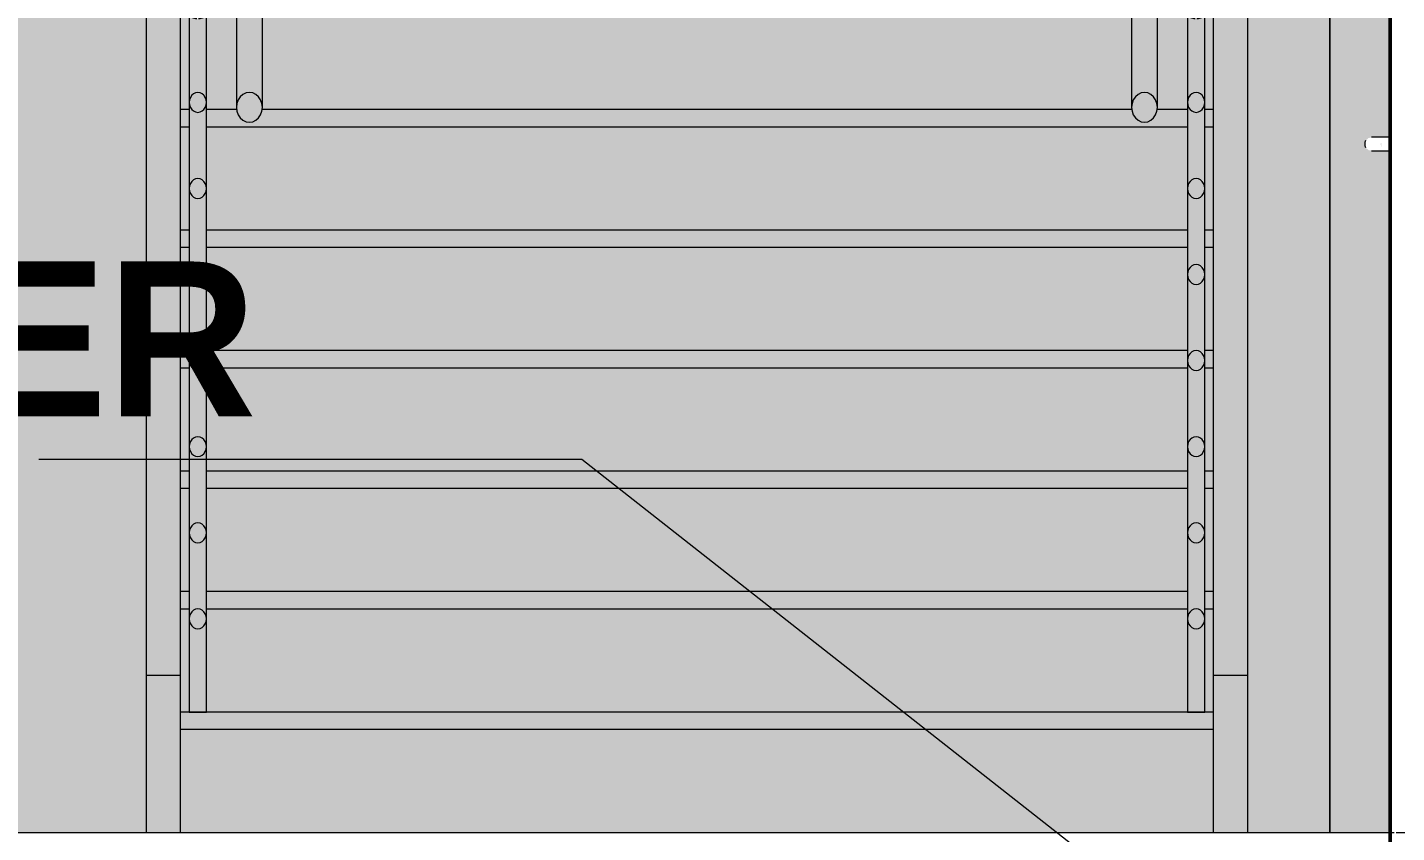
# Model space of a CAD drawing. Header units: inches. Extents: x -12048 to -7950, y -201 to 456.
# Drawn here: x -11849.8 to -11770.3, y 0 to 46.8 of the extents above; entities that cross this region are included whole.
import ezdxf

# ---------------------------------------------------------------- set-up
doc = ezdxf.new("R2010")
doc.units = ezdxf.units.IN
doc.header["$MEASUREMENT"] = 0
doc.linetypes.add('Grid Line 1_2_', pattern=[0.875, 0.5, -0.125, 0.125, -0.125])
for name, color, linetype, lineweight in [('A-DOOR', 31, 'Continuous', 13), ('A-FLOR-HRAL', 11, 'Continuous', 9), ('A-FLOR-LEVL', 51, 'Continuous', 9), ('A-ROOF', 132, 'Continuous', 13), ('A-WALL', 113, 'Continuous', 13), ('A-WALL-PATT', 111, 'Continuous', 13), ('C-BLDG-PADS', 91, 'Continuous', 13), ('G-ANNO-TEXT', 231, 'Continuous', 9), ('S-STRS', 31, 'Continuous', 9)]:
    doc.layers.add(name, color=color, linetype=linetype, lineweight=lineweight)
doc.styles.add('Century Gothic_B', font='GOTHICB.TTF', dxfattribs={"height": 9})

# ---------------------------------------------------------------- blocks, each defined once
blk = doc.blocks.new('Walls 1 - Walls 1-1277454-BUILDING SECTION - NORTH_SOUTH - LOOKING EAST')
at = {"layer": 'A-ROOF'}
h = blk.add_hatch(color=254, dxfattribs=at)
h.paths.add_polyline_path([(-11810.77, -27.071), (-11774.145, -25.562), (-11774.145, -6), (-11810.77, -6.006), (-11810.77, -11.522), (-11781.395, -11.522), (-11781.395, -12), (-11810.77, -12), (-11810.77, -25.193)], flags=0)
h.paths.add_polyline_path([(-11774.145, 0), (-11774.145, 90), (-11778.919, 90), (-11778.919, 0)], flags=0)
h.paths.add_polyline_path([(-11842.919, 0), (-11842.919, 102), (-11840.919, 102), (-11840.919, 98), (-11840.669, 98), (-11840.643, 139.444), (-11840.568, 139.625), (-11840.449, 139.78), (-11840.294, 139.9), (-11840.113, 139.974), (-11839.725, 140), (-11782.568, 140.003), (-11782.449, 140.077), (-11782.294, 140.102), (-11782.069, 140.059), (-11781.913, 140), (-11774.951, 139.974), (-11774.77, 139.9), (-11774.615, 139.78), (-11774.496, 139.625), (-11774.411, 139.37), (-11774.395, 139.25), (-11774.421, 139.056), (-11774.496, 138.875), (-11774.713, 138.645), (-11774.896, 138.549), (-11774.951, 138.526), (-11774.895, 138.5), (-11774.645, 138.5), (-11774.645, 102), (-11774.145, 102), (-11774.145, 168.337), (-11774.785, 168.337), (-11774.74, 168.287), (-11774.869, 168.171), (-11774.579, 167.849), (-11774.941, 167.524), (-11775.764, 168.438), (-11783.395, 168.438), (-11783.353, 176.847), (-11783.358, 176.872), (-11783.687, 177.238), (-11783.326, 177.563), (-11783.036, 177.242), (-11782.91, 177.36), (-11783.001, 177.462), (-11774.145, 177.462), (-11774.145, 264), (-11915.819, 264), (-11915.819, 0), (-11849.415, 0)], flags=0)
h.paths.add_polyline_path([(-11837.669, 98), (-11837.669, 103), (-11839.169, 103), (-11839.169, 98)], flags=0)
h.paths.add_polyline_path([(-11797.489, 98), (-11785.669, 98), (-11785.669, 103), (-11822.645, 103), (-11822.645, 98), (-11810.471, 98)], flags=0)
h.paths.add_polyline_path([(-11823.645, 98), (-11823.645, 103), (-11836.169, 103), (-11836.169, 98)], flags=0)
h.paths.add_polyline_path([(-11784.169, 98), (-11782.669, 98), (-11782.669, 103), (-11784.169, 103), (-11784.169, 98.842)], flags=0)
h.paths.add_polyline_path([(-11780.919, 98), (-11780.919, 102), (-11775.645, 102), (-11775.645, 103), (-11781.169, 103), (-11781.169, 98)], flags=0)
h.paths.add_polyline_path([(-11781.169, 104), (-11775.645, 104), (-11775.645, 108), (-11781.169, 108), (-11781.169, 104.128)], flags=0)
h.paths.add_polyline_path([(-11782.669, 104), (-11782.669, 108), (-11784.169, 108), (-11784.169, 104), (-11782.885, 104)], flags=0)
h.paths.add_polyline_path([(-11822.645, 104), (-11785.669, 104), (-11785.669, 108), (-11822.645, 108), (-11822.645, 107.653)], flags=0)
h.paths.add_polyline_path([(-11837.669, 104), (-11837.669, 108), (-11839.169, 108), (-11839.169, 104)], flags=0)
h.paths.add_polyline_path([(-11823.645, 104), (-11823.645, 108), (-11836.169, 108), (-11836.169, 104)], flags=0)
h.paths.add_polyline_path([(-11782.669, 109), (-11782.669, 113), (-11784.169, 113), (-11784.169, 109), (-11782.885, 109)], flags=0)
h.paths.add_polyline_path([(-11790.999, 109), (-11785.669, 109), (-11785.669, 113), (-11822.645, 113), (-11822.645, 109), (-11797.489, 109)], flags=0)
h.paths.add_polyline_path([(-11836.169, 109), (-11823.645, 109), (-11823.645, 113), (-11836.169, 113), (-11836.169, 111.177)], flags=0)
h.paths.add_polyline_path([(-11781.169, 109), (-11775.645, 109), (-11775.645, 113), (-11781.169, 113), (-11781.169, 111.177)], flags=0)
h.paths.add_polyline_path([(-11839.169, 109), (-11837.669, 109), (-11837.669, 113), (-11839.169, 113), (-11839.169, 111.177)], flags=0)
h.paths.add_polyline_path([(-11781.169, 114), (-11775.645, 114), (-11775.645, 118), (-11781.169, 118), (-11781.169, 114.701)], flags=0)
h.paths.add_polyline_path([(-11837.669, 114), (-11837.669, 118), (-11839.169, 118), (-11839.169, 114)], flags=0)
h.paths.add_polyline_path([(-11836.169, 114), (-11823.645, 114), (-11823.645, 118), (-11836.169, 118), (-11836.169, 114.701)], flags=0)
h.paths.add_polyline_path([(-11822.645, 114), (-11785.669, 114), (-11785.669, 118), (-11822.645, 118), (-11822.645, 114.701)], flags=0)
h.paths.add_polyline_path([(-11784.169, 114), (-11782.669, 114), (-11782.669, 118), (-11784.169, 118), (-11784.169, 114.701)], flags=0)
h.paths.add_polyline_path([(-11775.645, 119), (-11775.645, 123), (-11781.169, 123), (-11781.169, 119), (-11778.017, 119)], flags=0)
h.paths.add_polyline_path([(-11784.169, 119), (-11782.669, 119), (-11782.669, 123), (-11784.169, 123), (-11784.169, 121.749)], flags=0)
h.paths.add_polyline_path([(-11822.645, 119), (-11785.669, 119), (-11785.669, 123), (-11822.645, 123), (-11822.645, 121.749)], flags=0)
h.paths.add_polyline_path([(-11837.669, 119), (-11837.669, 123), (-11839.169, 123), (-11839.169, 119)], flags=0)
h.paths.add_polyline_path([(-11836.169, 119), (-11823.645, 119), (-11823.645, 123), (-11836.169, 123), (-11836.169, 121.749)], flags=0)
h.paths.add_polyline_path([(-11786.887, 124), (-11785.669, 124), (-11785.669, 128), (-11822.645, 128), (-11822.645, 124), (-11789.555, 124)], flags=0)
h.paths.add_polyline_path([(-11775.645, 124), (-11775.645, 128), (-11781.169, 128), (-11781.169, 124), (-11778.017, 124)], flags=0)
h.paths.add_polyline_path([(-11836.169, 124), (-11823.645, 124), (-11823.645, 128), (-11836.169, 128), (-11836.169, 125.273)], flags=0)
h.paths.add_polyline_path([(-11838.887, 124), (-11837.669, 124), (-11837.669, 128), (-11839.169, 128), (-11839.169, 124)], flags=0)
h.paths.add_polyline_path([(-11784.169, 124), (-11782.669, 124), (-11782.669, 128), (-11784.169, 128), (-11784.169, 125.273)], flags=0)
h.paths.add_polyline_path([(-11816.961, 129), (-11785.669, 129), (-11785.669, 132.5), (-11822.645, 132.5), (-11822.645, 129)], flags=0)
h.paths.add_polyline_path([(-11782.669, 129), (-11782.669, 132.5), (-11784.169, 132.5), (-11784.169, 129)], flags=0)
h.paths.add_polyline_path([(-11838.228, 129), (-11837.669, 129), (-11837.702, 133), (-11839.169, 133), (-11839.169, 129)], flags=0)
h.paths.add_polyline_path([(-11781.169, 129), (-11775.645, 129), (-11775.645, 133), (-11777.444, 133), (-11777.496, 132.875), (-11777.615, 132.72), (-11777.77, 132.6), (-11778.017, 132.517), (-11778.34, 132.5), (-11781.169, 132.5), (-11781.169, 132.321)], flags=0)
h.paths.add_polyline_path([(-11836.169, 129), (-11823.645, 129), (-11823.645, 132.5), (-11836.169, 132.5), (-11836.169, 132.321)], flags=0)
h.paths.add_polyline_path([(-11836.919, 134), (-11823.645, 134), (-11823.645, 138.5), (-11839.169, 138.5), (-11839.169, 134), (-11837.113, 134)], flags=0)
h.paths.add_polyline_path([(-11778.895, 134), (-11775.645, 134), (-11775.645, 138.5), (-11781.169, 138.463), (-11781.169, 134), (-11779.203, 134)], flags=0)
h.paths.add_polyline_path([(-11800.735, 134), (-11782.669, 134), (-11782.669, 138.5), (-11822.645, 138.5), (-11822.645, 134), (-11803.98, 134)], flags=0)
blk.add_line((-11774.145, 0), (-11774.145, 90), dxfattribs=at)
blk = doc.blocks.new('Door-Passage-Single-Flush - 36_ x 80_-1396074-BUILDING SECTION - NORTH_SOUTH - LOOKING EAST')
at = {"layer": 'A-DOOR', "lineweight": 9}
for p, q in [((-11770.645, 40.394), (-11771.141, 40.394)), ((-11771.141, 39.606), (-11770.645, 39.606))]:
    blk.add_line(p, q, dxfattribs=at)
at = {"layer": 'A-DOOR', "lineweight": 9, "flags": 128}
for points in [[(-11771.141, 40.394), (-11771.165, 40.394), (-11771.189, 40.394), (-11771.212, 40.394), (-11771.236, 40.394), (-11771.259, 40.394), (-11771.282, 40.394), (-11771.305, 40.394), (-11771.327, 40.394), (-11771.349, 40.394), (-11771.371, 40.394), (-11771.393, 40.394), (-11771.414, 40.394), (-11771.435, 40.394), (-11771.455, 40.394), (-11771.475, 40.394), (-11771.494, 40.394), (-11771.513, 40.394), (-11771.531, 40.394), (-11771.548, 40.394), (-11771.565, 40.394), (-11771.581, 40.394), (-11771.597, 40.394), (-11771.611, 40.394), (-11771.625, 40.394), (-11771.638, 40.394), (-11771.651, 40.394), (-11771.662, 40.394), (-11771.673, 40.394), (-11771.683, 40.394), (-11771.692, 40.394), (-11771.7, 40.394), (-11771.707, 40.394), (-11771.714, 40.394), (-11771.719, 40.394), (-11771.723, 40.394), (-11771.727, 40.394), (-11771.73, 40.394), (-11771.731, 40.394), (-11771.732, 40.394)], [(-11771.732, 39.606), (-11771.732, 39.606), (-11771.73, 39.606), (-11771.728, 39.606), (-11771.724, 39.606), (-11771.72, 39.606), (-11771.715, 39.606), (-11771.709, 39.606), (-11771.702, 39.606), (-11771.694, 39.606), (-11771.685, 39.606), (-11771.676, 39.606), (-11771.665, 39.606), (-11771.654, 39.606), (-11771.642, 39.606), (-11771.629, 39.606), (-11771.615, 39.606), (-11771.601, 39.606), (-11771.585, 39.606), (-11771.57, 39.606), (-11771.553, 39.606), (-11771.536, 39.606), (-11771.518, 39.606), (-11771.499, 39.606), (-11771.48, 39.606), (-11771.461, 39.606), (-11771.44, 39.606), (-11771.42, 39.606), (-11771.399, 39.606), (-11771.377, 39.606), (-11771.355, 39.606), (-11771.333, 39.606), (-11771.311, 39.606), (-11771.288, 39.606), (-11771.265, 39.606), (-11771.242, 39.606), (-11771.218, 39.606), (-11771.195, 39.606), (-11771.171, 39.606), (-11771.148, 39.606), (-11771.141, 39.606)]]:
    blk.add_lwpolyline(points, dxfattribs=at)
at = {"layer": 'A-DOOR', "lineweight": 9}
for start, end in [(150, 180), (180, 210), (82.77245, 90), (270, 277.22755)]:
    blk.add_arc((-11771.732, 40), 0.394, start, end, dxfattribs=at)
blk = doc.blocks.new('Railing - 1_-1447358-BUILDING SECTION - NORTH_SOUTH - LOOKING EAST')
at = {"layer": 'A-FLOR-HRAL'}
h = blk.add_hatch(color=7, dxfattribs=at)
h.paths.add_polyline_path([(-11839.669, 7), (-11839.419, 7), (-11839.436, 12.271), (-11839.565, 12.012), (-11839.789, 11.862), (-11839.905, 11.862), (-11839.902, 12.98), (-11839.646, 12.953), (-11839.503, 12.871), (-11839.426, 12.757), (-11839.419, 12.713), (-11839.436, 17.271), (-11839.566, 17.011), (-11839.791, 16.862), (-11840.135, 16.903), (-11840.272, 17.012), (-11840.402, 17.271), (-11840.419, 17.271), (-11840.402, 12.823), (-11840.048, 12.999), (-11839.935, 12.98), (-11839.932, 11.862), (-11840.048, 11.862), (-11840.272, 12.012), (-11840.402, 12.271), (-11840.419, 12.271), (-11840.419, 7), (-11839.919, 7)], flags=0)
h.paths.add_polyline_path([(-11839.419, 17.713), (-11839.437, 22.267), (-11839.565, 22.012), (-11839.789, 21.862), (-11840.117, 21.895), (-11840.272, 22.012), (-11840.402, 22.271), (-11840.419, 22.132), (-11840.402, 17.821), (-11840.048, 17.998), (-11839.652, 17.953), (-11839.486, 17.858), (-11839.432, 17.795)], flags=0)
h.paths.add_polyline_path([(-11839.419, 22.713), (-11839.444, 27.25), (-11839.565, 27.012), (-11839.789, 26.862), (-11840.1, 26.887), (-11840.272, 27.012), (-11840.402, 27.271), (-11840.419, 27.132), (-11840.399, 22.82), (-11840.048, 22.997), (-11839.669, 22.964), (-11839.436, 22.819)], flags=0)
h.paths.add_polyline_path([(-11839.419, 27.713), (-11839.45, 32.233), (-11839.566, 32.011), (-11839.789, 31.862), (-11840.083, 31.879), (-11840.277, 32.018), (-11840.402, 32.271), (-11840.419, 32.132), (-11840.393, 27.821), (-11840.048, 27.995), (-11839.669, 27.965), (-11839.436, 27.819)], flags=0)
h.paths.add_polyline_path([(-11839.419, 32.713), (-11839.456, 37.216), (-11839.576, 37.002), (-11839.789, 36.862), (-11840.066, 36.87), (-11840.272, 37.012), (-11840.402, 37.271), (-11840.419, 37.132), (-11840.387, 32.823), (-11840.048, 32.994), (-11839.669, 32.966), (-11839.436, 32.819)], flags=0)
h.paths.add_polyline_path([(-11839.419, 37.713), (-11839.462, 42.198), (-11839.566, 42.011), (-11839.791, 41.862), (-11840.049, 41.862), (-11840.272, 42.012), (-11840.402, 42.271), (-11840.419, 42.132), (-11840.381, 37.824), (-11840.048, 37.993), (-11839.669, 37.967), (-11839.436, 37.819)], flags=0)
h.paths.add_polyline_path([(-11839.419, 42.713), (-11839.457, 47.457), (-11839.468, 47.429), (-11839.725, 47.293), (-11840.03, 47.271), (-11840.303, 47.38), (-11840.419, 47.491), (-11840.375, 42.826), (-11840.045, 42.991), (-11839.669, 42.968), (-11839.436, 42.819)], flags=0)
blk.add_hatch(color=7, dxfattribs=at).paths.add_polyline_path([(-11839.72, 47.295), (-11839.518, 47.392), (-11839.679, 47.315)], flags=0)
for p, q in [((-11840.419, 47.555), (-11840.419, 7)), ((-11839.419, 7), (-11839.419, 47.555)), ((-11840.419, 7), (-11839.419, 7))]:
    blk.add_line(p, q, dxfattribs=at)
at = {"layer": 'A-FLOR-HRAL', "flags": 128}
for points in [[(-11839.967, 47.265), (-11840.03, 47.271), (-11840.23, 47.327), (-11840.369, 47.429)], [(-11839.468, 47.429), (-11839.607, 47.327), (-11839.807, 47.271), (-11839.87, 47.265)]]:
    blk.add_lwpolyline(points, dxfattribs=at)
blk = doc.blocks.new('Railing - 1_-1447356-BUILDING SECTION - NORTH_SOUTH - LOOKING EAST')
at = {"layer": 'A-FLOR-HRAL'}
h = blk.add_hatch(color=7, dxfattribs=at)
h.paths.add_polyline_path([(-11781.669, 7), (-11781.419, 7), (-11781.436, 12.271), (-11781.565, 12.012), (-11781.789, 11.862), (-11781.905, 11.862), (-11781.902, 12.98), (-11781.66, 12.957), (-11781.503, 12.871), (-11781.426, 12.757), (-11781.419, 12.713), (-11781.436, 17.271), (-11781.565, 17.012), (-11781.789, 16.862), (-11782.135, 16.903), (-11782.272, 17.012), (-11782.402, 17.271), (-11782.419, 17.271), (-11782.402, 12.823), (-11782.048, 12.999), (-11781.935, 12.98), (-11781.932, 11.862), (-11782.048, 11.862), (-11782.272, 12.012), (-11782.402, 12.271), (-11782.419, 12.271), (-11782.419, 7), (-11781.919, 7)], flags=0)
h.paths.add_polyline_path([(-11782.419, 17.713), (-11782.352, 17.858), (-11782.169, 17.963), (-11781.789, 17.998), (-11781.486, 17.858), (-11781.419, 17.815), (-11781.437, 22.267), (-11781.565, 22.012), (-11781.789, 21.862), (-11782.117, 21.895), (-11782.272, 22.012), (-11782.402, 22.271), (-11782.419, 22.132), (-11782.419, 17.815)], flags=0)
h.paths.add_polyline_path([(-11782.419, 22.713), (-11782.352, 22.859), (-11782.169, 22.964), (-11781.789, 22.997), (-11781.486, 22.859), (-11781.419, 22.815), (-11781.444, 27.25), (-11781.565, 27.012), (-11781.789, 26.862), (-11782.1, 26.887), (-11782.272, 27.012), (-11782.402, 27.271), (-11782.419, 27.132), (-11782.419, 22.815)], flags=0)
h.paths.add_polyline_path([(-11782.419, 27.713), (-11782.352, 27.86), (-11782.169, 27.965), (-11781.82, 27.995), (-11781.669, 27.965), (-11781.436, 27.819), (-11781.419, 27.815), (-11781.45, 32.233), (-11781.565, 32.012), (-11781.789, 31.862), (-11782.083, 31.879), (-11782.277, 32.018), (-11782.402, 32.271), (-11782.419, 32.132), (-11782.419, 27.815)], flags=0)
h.paths.add_polyline_path([(-11782.419, 32.713), (-11782.352, 32.861), (-11782.169, 32.966), (-11781.818, 32.994), (-11781.669, 32.966), (-11781.436, 32.819), (-11781.419, 32.815), (-11781.456, 37.216), (-11781.576, 37.002), (-11781.789, 36.862), (-11782.066, 36.87), (-11782.272, 37.012), (-11782.402, 37.271), (-11782.419, 37.132), (-11782.419, 32.815)], flags=0)
h.paths.add_polyline_path([(-11781.419, 37.713), (-11781.462, 42.198), (-11781.565, 42.012), (-11781.789, 41.862), (-11782.049, 41.862), (-11782.272, 42.012), (-11782.402, 42.271), (-11782.419, 42.132), (-11782.381, 37.824), (-11782.048, 37.993), (-11781.669, 37.967), (-11781.436, 37.819)], flags=0)
h.paths.add_polyline_path([(-11781.419, 42.713), (-11781.457, 47.457), (-11781.468, 47.429), (-11781.725, 47.293), (-11782.03, 47.271), (-11782.303, 47.38), (-11782.419, 47.491), (-11782.375, 42.826), (-11782.045, 42.991), (-11781.669, 42.968), (-11781.436, 42.819)], flags=0)
blk.add_hatch(color=7, dxfattribs=at).paths.add_polyline_path([(-11781.72, 47.295), (-11781.518, 47.392), (-11781.654, 47.327)], flags=0)
for p, q in [((-11782.419, 47.555), (-11782.419, 7)), ((-11781.419, 7), (-11781.419, 47.555)), ((-11782.419, 7), (-11781.419, 7))]:
    blk.add_line(p, q, dxfattribs=at)
at = {"layer": 'A-FLOR-HRAL', "flags": 128}
for points in [[(-11781.967, 47.265), (-11782.03, 47.271), (-11782.23, 47.327), (-11782.369, 47.429)], [(-11781.468, 47.429), (-11781.607, 47.327), (-11781.807, 47.271), (-11781.87, 47.265)]]:
    blk.add_lwpolyline(points, dxfattribs=at)
blk = doc.blocks.new('Railing - Railing-1447301-BUILDING SECTION - NORTH_SOUTH - LOOKING EAST')
at = {"layer": 'A-FLOR-HRAL'}
for points in [[(-11840.048, 41.862), (-11839.789, 41.862), (-11839.565, 42.012), (-11839.436, 42.271), (-11839.436, 42.571), (-11839.565, 42.83), (-11839.789, 42.98), (-11840.048, 42.98), (-11840.272, 42.83), (-11840.402, 42.571), (-11840.402, 42.271), (-11840.272, 42.012), (-11840.169, 41.92)], [(-11781.419, 42.421), (-11781.463, 42.826), (-11781.807, 42.991), (-11782.169, 42.968), (-11782.402, 42.819), (-11782.419, 42.456), (-11782.402, 42.571), (-11782.272, 42.83), (-11782.048, 42.98), (-11781.789, 42.98), (-11781.565, 42.83), (-11781.436, 42.571), (-11781.423, 42.456)], [(-11781.789, 41.862), (-11781.565, 42.012), (-11781.436, 42.271), (-11781.436, 42.571), (-11781.565, 42.83), (-11781.789, 42.98), (-11782.048, 42.98), (-11782.272, 42.83), (-11782.402, 42.571), (-11782.402, 42.271), (-11782.272, 42.012), (-11782.048, 41.862)], [(-11840.419, 37.421), (-11840.352, 37.711), (-11840.169, 37.922), (-11839.919, 38), (-11839.669, 37.922), (-11839.486, 37.711), (-11839.419, 37.421), (-11839.456, 37.824), (-11839.807, 37.993), (-11840.169, 37.967), (-11840.402, 37.819), (-11840.419, 37.699)], [(-11839.789, 36.862), (-11839.565, 37.012), (-11839.436, 37.271), (-11839.436, 37.571), (-11839.565, 37.83), (-11839.789, 37.98), (-11840.048, 37.98), (-11840.272, 37.83), (-11840.402, 37.571), (-11840.402, 37.271), (-11840.272, 37.012), (-11840.048, 36.862)], [(-11781.419, 37.421), (-11781.456, 37.824), (-11781.807, 37.993), (-11782.169, 37.967), (-11782.402, 37.819), (-11782.419, 37.699), (-11782.402, 37.571), (-11782.272, 37.83), (-11782.048, 37.98), (-11781.789, 37.98), (-11781.565, 37.83), (-11781.436, 37.571)], [(-11781.789, 36.862), (-11781.565, 37.012), (-11781.436, 37.271), (-11781.436, 37.571), (-11781.565, 37.83), (-11781.789, 37.98), (-11782.048, 37.98), (-11782.272, 37.83), (-11782.402, 37.571), (-11782.402, 37.271), (-11782.272, 37.012), (-11782.048, 36.862)], [(-11839.419, 32.421), (-11839.45, 32.823), (-11839.807, 32.994), (-11840.169, 32.966), (-11840.402, 32.819), (-11840.419, 32.701), (-11840.402, 32.571), (-11840.272, 32.83), (-11840.048, 32.98), (-11839.789, 32.98), (-11839.565, 32.83), (-11839.436, 32.571)], [(-11840.048, 31.862), (-11839.789, 31.862), (-11839.565, 32.012), (-11839.436, 32.271), (-11839.436, 32.571), (-11839.565, 32.83), (-11839.789, 32.98), (-11840.048, 32.98), (-11840.272, 32.83), (-11840.402, 32.571), (-11840.402, 32.271), (-11840.272, 32.012), (-11840.169, 31.92)], [(-11781.419, 32.421), (-11781.45, 32.823), (-11781.807, 32.994), (-11782.169, 32.966), (-11782.402, 32.819), (-11782.419, 32.701), (-11782.402, 32.571), (-11782.272, 32.83), (-11782.048, 32.98), (-11781.789, 32.98), (-11781.565, 32.83), (-11781.436, 32.571)], [(-11781.789, 31.862), (-11781.565, 32.012), (-11781.436, 32.271), (-11781.436, 32.571), (-11781.565, 32.83), (-11781.789, 32.98), (-11782.048, 32.98), (-11782.272, 32.83), (-11782.402, 32.571), (-11782.402, 32.271), (-11782.272, 32.012), (-11782.048, 31.862)], [(-11839.419, 27.421), (-11839.444, 27.821), (-11839.807, 27.995), (-11840.169, 27.965), (-11840.402, 27.819), (-11840.419, 27.703), (-11840.402, 27.571), (-11840.272, 27.83), (-11840.048, 27.98), (-11839.789, 27.98), (-11839.565, 27.83), (-11839.436, 27.571)], [(-11839.789, 26.862), (-11839.565, 27.012), (-11839.436, 27.271), (-11839.436, 27.571), (-11839.565, 27.83), (-11839.789, 27.98), (-11840.048, 27.98), (-11840.272, 27.83), (-11840.402, 27.571), (-11840.402, 27.271), (-11840.272, 27.012), (-11840.048, 26.862)], [(-11781.419, 27.421), (-11781.444, 27.821), (-11781.807, 27.995), (-11782.169, 27.965), (-11782.402, 27.819), (-11782.419, 27.703), (-11782.402, 27.571), (-11782.272, 27.83), (-11782.048, 27.98), (-11781.789, 27.98), (-11781.565, 27.83), (-11781.436, 27.571)], [(-11781.789, 26.862), (-11781.565, 27.012), (-11781.436, 27.271), (-11781.436, 27.571), (-11781.565, 27.83), (-11781.789, 27.98), (-11782.048, 27.98), (-11782.272, 27.83), (-11782.402, 27.571), (-11782.402, 27.271), (-11782.272, 27.012), (-11782.048, 26.862)], [(-11840.419, 22.421), (-11840.352, 22.711), (-11840.169, 22.922), (-11839.919, 23), (-11839.669, 22.922), (-11839.486, 22.711), (-11839.419, 22.421), (-11839.438, 22.82), (-11839.807, 22.996), (-11840.169, 22.964), (-11840.402, 22.819), (-11840.419, 22.706)], [(-11839.789, 21.862), (-11839.565, 22.012), (-11839.436, 22.271), (-11839.436, 22.571), (-11839.565, 22.83), (-11839.789, 22.98), (-11840.048, 22.98), (-11840.272, 22.83), (-11840.402, 22.571), (-11840.402, 22.271), (-11840.272, 22.012), (-11840.048, 21.862)], [(-11782.419, 22.421), (-11782.352, 22.711), (-11782.169, 22.922), (-11781.919, 23), (-11781.669, 22.922), (-11781.486, 22.711), (-11781.419, 22.421), (-11781.438, 22.82), (-11781.807, 22.996), (-11782.169, 22.964), (-11782.402, 22.819), (-11782.419, 22.706)], [(-11781.789, 21.862), (-11781.565, 22.012), (-11781.436, 22.271), (-11781.436, 22.571), (-11781.565, 22.83), (-11781.789, 22.98), (-11782.048, 22.98), (-11782.272, 22.83), (-11782.402, 22.571), (-11782.402, 22.271), (-11782.272, 22.012), (-11782.048, 21.862)], [(-11839.419, 17.421), (-11839.436, 17.821), (-11839.789, 17.998), (-11840.186, 17.953), (-11840.352, 17.858), (-11840.419, 17.708), (-11840.402, 17.571), (-11840.272, 17.83), (-11840.048, 17.98), (-11839.789, 17.98), (-11839.565, 17.83), (-11839.436, 17.571)], [(-11840.048, 16.862), (-11839.789, 16.862), (-11839.565, 17.012), (-11839.436, 17.271), (-11839.436, 17.571), (-11839.565, 17.83), (-11839.789, 17.98), (-11840.048, 17.98), (-11840.272, 17.83), (-11840.402, 17.571), (-11840.402, 17.271), (-11840.272, 17.012), (-11840.169, 16.92)], [(-11782.419, 17.421), (-11782.352, 17.711), (-11782.169, 17.922), (-11781.919, 18), (-11781.669, 17.922), (-11781.486, 17.711), (-11781.419, 17.421), (-11781.436, 17.821), (-11781.789, 17.998), (-11782.186, 17.953), (-11782.352, 17.858), (-11782.419, 17.708)], [(-11782.048, 16.862), (-11781.789, 16.862), (-11781.565, 17.012), (-11781.436, 17.271), (-11781.436, 17.571), (-11781.565, 17.83), (-11781.789, 17.98), (-11782.048, 17.98), (-11782.272, 17.83), (-11782.402, 17.571), (-11782.402, 17.271), (-11782.272, 17.012), (-11782.169, 16.92)], [(-11840.048, 11.862), (-11839.789, 11.862), (-11839.565, 12.012), (-11839.436, 12.271), (-11839.436, 12.571), (-11839.565, 12.83), (-11839.789, 12.98), (-11840.048, 12.98), (-11840.272, 12.83), (-11840.402, 12.571), (-11840.402, 12.271), (-11840.272, 12.012), (-11840.169, 11.92)], [(-11781.789, 11.862), (-11781.565, 12.012), (-11781.436, 12.271), (-11781.436, 12.571), (-11781.565, 12.83), (-11781.789, 12.98), (-11782.048, 12.98), (-11782.272, 12.83), (-11782.402, 12.571), (-11782.402, 12.271), (-11782.272, 12.012), (-11782.048, 11.862)]]:
    blk.add_hatch(color=7, dxfattribs=at).paths.add_polyline_path(points, flags=0)
h = blk.add_hatch(color=7, dxfattribs=at)
h.paths.add_polyline_path([(-11840.419, 42.421), (-11840.352, 42.711), (-11840.169, 42.922), (-11840.244, 42.928), (-11840.274, 42.922), (-11840.402, 42.819), (-11840.419, 42.696)], flags=0)
h.paths.add_polyline_path([(-11839.419, 42.421), (-11839.463, 42.826), (-11839.669, 42.922), (-11839.486, 42.711), (-11839.436, 42.571)], flags=0)
h = blk.add_hatch(color=7, dxfattribs=at)
h.paths.add_polyline_path([(-11839.419, 12.421), (-11839.436, 12.823), (-11839.789, 12.999), (-11839.789, 12.98), (-11839.565, 12.83), (-11839.436, 12.571), (-11839.428, 12.501)], flags=0)
h.paths.add_polyline_path([(-11840.419, 12.421), (-11840.352, 12.711), (-11840.169, 12.922), (-11840.23, 12.941), (-11840.334, 12.871), (-11840.412, 12.757), (-11840.419, 12.501)], flags=0)
h = blk.add_hatch(color=7, dxfattribs=at)
h.paths.add_polyline_path([(-11781.419, 12.421), (-11781.436, 12.823), (-11781.789, 12.999), (-11781.789, 12.98), (-11781.565, 12.83), (-11781.436, 12.571), (-11781.428, 12.501)], flags=0)
h.paths.add_polyline_path([(-11782.419, 12.421), (-11782.352, 12.711), (-11782.169, 12.922), (-11782.23, 12.941), (-11782.334, 12.871), (-11782.412, 12.757), (-11782.419, 12.501)], flags=0)
for p, q in [((-11840.419, 43.514), (-11840.419, 42.421)), ((-11839.419, 42.421), (-11839.419, 43.514)), ((-11782.419, 43.514), (-11782.419, 42.421)), ((-11781.419, 42.421), (-11781.419, 43.514)), ((-11840.419, 38.517), (-11840.419, 37.421)), ((-11839.419, 37.421), (-11839.419, 38.517)), ((-11782.419, 38.517), (-11782.419, 37.421)), ((-11781.419, 37.421), (-11781.419, 38.517)), ((-11840.419, 33.519), (-11840.419, 32.421)), ((-11839.419, 32.421), (-11839.419, 33.519)), ((-11782.419, 33.519), (-11782.419, 32.421)), ((-11781.419, 32.421), (-11781.419, 33.519)), ((-11840.419, 28.521), (-11840.419, 27.421)), ((-11839.419, 27.421), (-11839.419, 28.521)), ((-11782.419, 28.521), (-11782.419, 27.421)), ((-11781.419, 27.421), (-11781.419, 28.521)), ((-11840.419, 23.524), (-11840.419, 22.421)), ((-11839.419, 22.421), (-11839.419, 23.524)), ((-11782.419, 23.524), (-11782.419, 22.421)), ((-11781.419, 22.421), (-11781.419, 23.524)), ((-11840.419, 18.526), (-11840.419, 17.421)), ((-11839.419, 17.421), (-11839.419, 18.526)), ((-11782.419, 18.526), (-11782.419, 17.421)), ((-11781.419, 17.421), (-11781.419, 18.526)), ((-11840.419, 13.528), (-11840.419, 12.421)), ((-11839.419, 12.421), (-11839.419, 13.528)), ((-11782.419, 13.528), (-11782.419, 12.421)), ((-11781.419, 12.421), (-11781.419, 13.528))]:
    blk.add_line(p, q, dxfattribs=at)
at = {"layer": 'A-FLOR-HRAL', "flags": 128}
for points in [[(-11839.419, 42.421), (-11839.436, 42.571), (-11839.486, 42.711), (-11839.565, 42.83), (-11839.669, 42.922), (-11839.789, 42.98), (-11839.919, 43), (-11840.048, 42.98), (-11840.169, 42.922), (-11840.272, 42.83), (-11840.352, 42.711), (-11840.402, 42.571), (-11840.419, 42.421)], [(-11781.419, 42.421), (-11781.436, 42.571), (-11781.486, 42.711), (-11781.565, 42.83), (-11781.669, 42.922), (-11781.789, 42.98), (-11781.919, 43), (-11782.048, 42.98), (-11782.169, 42.922), (-11782.272, 42.83), (-11782.352, 42.711), (-11782.402, 42.571), (-11782.419, 42.421)], [(-11840.419, 42.421), (-11840.402, 42.271), (-11840.352, 42.132), (-11840.272, 42.012), (-11840.169, 41.92), (-11840.048, 41.862), (-11839.919, 41.842), (-11839.789, 41.862), (-11839.669, 41.92), (-11839.565, 42.012), (-11839.486, 42.132), (-11839.436, 42.271), (-11839.419, 42.421)], [(-11782.419, 42.421), (-11782.402, 42.271), (-11782.352, 42.132), (-11782.272, 42.012), (-11782.169, 41.92), (-11782.048, 41.862), (-11781.919, 41.842), (-11781.789, 41.862), (-11781.669, 41.92), (-11781.565, 42.012), (-11781.486, 42.132), (-11781.436, 42.271), (-11781.419, 42.421)], [(-11839.419, 37.421), (-11839.436, 37.571), (-11839.486, 37.711), (-11839.565, 37.83), (-11839.669, 37.922), (-11839.789, 37.98), (-11839.919, 38), (-11840.048, 37.98), (-11840.169, 37.922), (-11840.272, 37.83), (-11840.352, 37.711), (-11840.402, 37.571), (-11840.419, 37.421)], [(-11840.419, 37.421), (-11840.402, 37.271), (-11840.352, 37.132), (-11840.272, 37.012), (-11840.169, 36.92), (-11840.048, 36.862), (-11839.919, 36.842), (-11839.789, 36.862), (-11839.669, 36.92), (-11839.565, 37.012), (-11839.486, 37.132), (-11839.436, 37.271), (-11839.419, 37.421)], [(-11781.419, 37.421), (-11781.436, 37.571), (-11781.486, 37.711), (-11781.565, 37.83), (-11781.669, 37.922), (-11781.789, 37.98), (-11781.919, 38), (-11782.048, 37.98), (-11782.169, 37.922), (-11782.272, 37.83), (-11782.352, 37.711), (-11782.402, 37.571), (-11782.419, 37.421)], [(-11782.419, 37.421), (-11782.402, 37.271), (-11782.352, 37.132), (-11782.272, 37.012), (-11782.169, 36.92), (-11782.048, 36.862), (-11781.919, 36.842), (-11781.789, 36.862), (-11781.669, 36.92), (-11781.565, 37.012), (-11781.486, 37.132), (-11781.436, 37.271), (-11781.419, 37.421)], [(-11839.419, 32.421), (-11839.436, 32.571), (-11839.486, 32.711), (-11839.565, 32.83), (-11839.669, 32.922), (-11839.789, 32.98), (-11839.919, 33), (-11840.048, 32.98), (-11840.169, 32.922), (-11840.272, 32.83), (-11840.352, 32.711), (-11840.402, 32.571), (-11840.419, 32.421)], [(-11781.419, 32.421), (-11781.436, 32.571), (-11781.486, 32.711), (-11781.565, 32.83), (-11781.669, 32.922), (-11781.789, 32.98), (-11781.919, 33), (-11782.048, 32.98), (-11782.169, 32.922), (-11782.272, 32.83), (-11782.352, 32.711), (-11782.402, 32.571), (-11782.419, 32.421)], [(-11840.419, 32.421), (-11840.402, 32.271), (-11840.352, 32.132), (-11840.272, 32.012), (-11840.169, 31.92), (-11840.048, 31.862), (-11839.919, 31.842), (-11839.789, 31.862), (-11839.669, 31.92), (-11839.565, 32.012), (-11839.486, 32.132), (-11839.436, 32.271), (-11839.419, 32.421)], [(-11782.419, 32.421), (-11782.402, 32.271), (-11782.352, 32.132), (-11782.272, 32.012), (-11782.169, 31.92), (-11782.048, 31.862), (-11781.919, 31.842), (-11781.789, 31.862), (-11781.669, 31.92), (-11781.565, 32.012), (-11781.486, 32.132), (-11781.436, 32.271), (-11781.419, 32.421)], [(-11839.419, 27.421), (-11839.436, 27.571), (-11839.486, 27.711), (-11839.565, 27.83), (-11839.669, 27.922), (-11839.789, 27.98), (-11839.919, 28), (-11840.048, 27.98), (-11840.169, 27.922), (-11840.272, 27.83), (-11840.352, 27.711), (-11840.402, 27.571), (-11840.419, 27.421)], [(-11781.419, 27.421), (-11781.436, 27.571), (-11781.486, 27.711), (-11781.565, 27.83), (-11781.669, 27.922), (-11781.789, 27.98), (-11781.919, 28), (-11782.048, 27.98), (-11782.169, 27.922), (-11782.272, 27.83), (-11782.352, 27.711), (-11782.402, 27.571), (-11782.419, 27.421)], [(-11840.419, 27.421), (-11840.402, 27.271), (-11840.352, 27.132), (-11840.272, 27.012), (-11840.169, 26.92), (-11840.048, 26.862), (-11839.919, 26.842), (-11839.789, 26.862), (-11839.669, 26.92), (-11839.565, 27.012), (-11839.486, 27.132), (-11839.436, 27.271), (-11839.419, 27.421)], [(-11782.419, 27.421), (-11782.402, 27.271), (-11782.352, 27.132), (-11782.272, 27.012), (-11782.169, 26.92), (-11782.048, 26.862), (-11781.919, 26.842), (-11781.789, 26.862), (-11781.669, 26.92), (-11781.565, 27.012), (-11781.486, 27.132), (-11781.436, 27.271), (-11781.419, 27.421)], [(-11839.419, 22.421), (-11839.436, 22.571), (-11839.486, 22.711), (-11839.565, 22.83), (-11839.669, 22.922), (-11839.789, 22.98), (-11839.919, 23), (-11840.048, 22.98), (-11840.169, 22.922), (-11840.272, 22.83), (-11840.352, 22.711), (-11840.402, 22.571), (-11840.419, 22.421)], [(-11840.419, 22.421), (-11840.402, 22.271), (-11840.352, 22.132), (-11840.272, 22.012), (-11840.169, 21.92), (-11840.048, 21.862), (-11839.919, 21.842), (-11839.789, 21.862), (-11839.669, 21.92), (-11839.565, 22.012), (-11839.486, 22.132), (-11839.436, 22.271), (-11839.419, 22.421)], [(-11781.419, 22.421), (-11781.436, 22.571), (-11781.486, 22.711), (-11781.565, 22.83), (-11781.669, 22.922), (-11781.789, 22.98), (-11781.919, 23), (-11782.048, 22.98), (-11782.169, 22.922), (-11782.272, 22.83), (-11782.352, 22.711), (-11782.402, 22.571), (-11782.419, 22.421)], [(-11782.419, 22.421), (-11782.402, 22.271), (-11782.352, 22.132), (-11782.272, 22.012), (-11782.169, 21.92), (-11782.048, 21.862), (-11781.919, 21.842), (-11781.789, 21.862), (-11781.669, 21.92), (-11781.565, 22.012), (-11781.486, 22.132), (-11781.436, 22.271), (-11781.419, 22.421)], [(-11839.419, 17.421), (-11839.436, 17.571), (-11839.486, 17.711), (-11839.565, 17.83), (-11839.669, 17.922), (-11839.789, 17.98), (-11839.919, 18), (-11840.048, 17.98), (-11840.169, 17.922), (-11840.272, 17.83), (-11840.352, 17.711), (-11840.402, 17.571), (-11840.419, 17.421)], [(-11781.419, 17.421), (-11781.436, 17.571), (-11781.486, 17.711), (-11781.565, 17.83), (-11781.669, 17.922), (-11781.789, 17.98), (-11781.919, 18), (-11782.048, 17.98), (-11782.169, 17.922), (-11782.272, 17.83), (-11782.352, 17.711), (-11782.402, 17.571), (-11782.419, 17.421)], [(-11840.419, 17.421), (-11840.402, 17.271), (-11840.352, 17.132), (-11840.272, 17.012), (-11840.169, 16.92), (-11840.048, 16.862), (-11839.919, 16.842), (-11839.789, 16.862), (-11839.669, 16.92), (-11839.565, 17.012), (-11839.486, 17.132), (-11839.436, 17.271), (-11839.419, 17.421)], [(-11782.419, 17.421), (-11782.402, 17.271), (-11782.352, 17.132), (-11782.272, 17.012), (-11782.169, 16.92), (-11782.048, 16.862), (-11781.919, 16.842), (-11781.789, 16.862), (-11781.669, 16.92), (-11781.565, 17.012), (-11781.486, 17.132), (-11781.436, 17.271), (-11781.419, 17.421)], [(-11839.419, 12.421), (-11839.436, 12.571), (-11839.486, 12.711), (-11839.565, 12.83), (-11839.669, 12.922), (-11839.789, 12.98), (-11839.919, 13), (-11840.048, 12.98), (-11840.169, 12.922), (-11840.272, 12.83), (-11840.352, 12.711), (-11840.402, 12.571), (-11840.419, 12.421)], [(-11781.419, 12.421), (-11781.436, 12.571), (-11781.486, 12.711), (-11781.565, 12.83), (-11781.669, 12.922), (-11781.789, 12.98), (-11781.919, 13), (-11782.048, 12.98), (-11782.169, 12.922), (-11782.272, 12.83), (-11782.352, 12.711), (-11782.402, 12.571), (-11782.419, 12.421)], [(-11840.419, 12.421), (-11840.402, 12.271), (-11840.352, 12.132), (-11840.272, 12.012), (-11840.169, 11.92), (-11840.048, 11.862), (-11839.919, 11.842), (-11839.789, 11.862), (-11839.669, 11.92), (-11839.565, 12.012), (-11839.486, 12.132), (-11839.436, 12.271), (-11839.419, 12.421)], [(-11782.419, 12.421), (-11782.402, 12.271), (-11782.352, 12.132), (-11782.272, 12.012), (-11782.169, 11.92), (-11782.048, 11.862), (-11781.919, 11.842), (-11781.789, 11.862), (-11781.669, 11.92), (-11781.565, 12.012), (-11781.486, 12.132), (-11781.436, 12.271), (-11781.419, 12.421)]]:
    blk.add_lwpolyline(points, dxfattribs=at)
for name in ['Railing - 1_-1447358-BUILDING SECTION - NORTH_SOUTH - LOOKING EAST', 'Railing - 1_-1447356-BUILDING SECTION - NORTH_SOUTH - LOOKING EAST']:
    blk.add_blockref(name, (0, 0))
blk = doc.blocks.new('Handrail Type - Handrail_Internal_-1447339-BUILDING SECTION - NORTH_SOUTH - LOOKING EAST')
at = {"layer": 'A-FLOR-HRAL'}
for points in [[(-11836.169, 42.132), (-11836.194, 133.444), (-11836.269, 133.625), (-11836.433, 133.815), (-11836.544, 133.9), (-11836.725, 133.974), (-11836.919, 134), (-11837.113, 133.974), (-11837.294, 133.9), (-11837.449, 133.78), (-11837.568, 133.625), (-11837.643, 133.444), (-11837.669, 133.25), (-11837.643, 42.356), (-11837.568, 42.566), (-11837.449, 42.746), (-11837.294, 42.884), (-11837.113, 42.97), (-11836.919, 43), (-11836.725, 42.97), (-11836.433, 42.786), (-11836.388, 42.746), (-11836.269, 42.566), (-11836.194, 42.356)], [(-11785.669, 42.132), (-11785.643, 42.356), (-11785.568, 42.566), (-11785.449, 42.746), (-11785.294, 42.884), (-11785.113, 42.97), (-11784.919, 43), (-11784.725, 42.97), (-11784.508, 42.852), (-11784.388, 42.746), (-11784.23, 42.456), (-11784.194, 42.356), (-11784.169, 42.456), (-11784.194, 133.444), (-11784.269, 133.625), (-11784.508, 133.872), (-11784.544, 133.9), (-11784.725, 133.974), (-11784.919, 134), (-11785.113, 133.974), (-11785.294, 133.9), (-11785.449, 133.78), (-11785.568, 133.625), (-11785.643, 133.444), (-11785.669, 133.25), (-11785.669, 44.218)], [(-11836.919, 41.263), (-11836.725, 41.293), (-11836.433, 41.478), (-11836.388, 41.518), (-11836.269, 41.698), (-11836.194, 41.907), (-11836.169, 42.132), (-11836.194, 42.356), (-11836.269, 42.566), (-11836.433, 42.786), (-11836.544, 42.884), (-11836.725, 42.97), (-11836.919, 43), (-11837.113, 42.97), (-11837.294, 42.884), (-11837.449, 42.746), (-11837.568, 42.566), (-11837.643, 42.356), (-11837.669, 42.132), (-11837.643, 41.907), (-11837.568, 41.698), (-11837.449, 41.518), (-11837.294, 41.38), (-11837.113, 41.293)], [(-11784.919, 41.263), (-11784.725, 41.293), (-11784.508, 41.412), (-11784.388, 41.518), (-11784.269, 41.698), (-11784.194, 41.907), (-11784.169, 42.132), (-11784.23, 42.456), (-11784.269, 42.566), (-11784.508, 42.852), (-11784.544, 42.884), (-11784.725, 42.97), (-11784.919, 43), (-11785.113, 42.97), (-11785.294, 42.884), (-11785.449, 42.746), (-11785.568, 42.566), (-11785.643, 42.356), (-11785.669, 42.132), (-11785.643, 41.907), (-11785.568, 41.698), (-11785.449, 41.518), (-11785.294, 41.38), (-11785.113, 41.293)]]:
    blk.add_hatch(color=7, dxfattribs=at).paths.add_polyline_path(points, flags=0)
for p, q in [((-11837.669, 133.25), (-11837.669, 42.132)), ((-11836.169, 42.132), (-11836.169, 133.25)), ((-11785.669, 133.25), (-11785.669, 42.132)), ((-11784.169, 42.132), (-11784.169, 133.25))]:
    blk.add_line(p, q, dxfattribs=at)
at = {"layer": 'A-FLOR-HRAL', "flags": 128}
for points in [[(-11836.169, 42.132), (-11836.194, 42.356), (-11836.269, 42.566), (-11836.388, 42.746), (-11836.544, 42.884), (-11836.725, 42.97), (-11836.919, 43), (-11837.113, 42.97), (-11837.294, 42.884), (-11837.449, 42.746), (-11837.568, 42.566), (-11837.643, 42.356), (-11837.669, 42.132)], [(-11784.169, 42.132), (-11784.194, 42.356), (-11784.269, 42.566), (-11784.388, 42.746), (-11784.544, 42.884), (-11784.725, 42.97), (-11784.919, 43), (-11785.113, 42.97), (-11785.294, 42.884), (-11785.449, 42.746), (-11785.568, 42.566), (-11785.643, 42.356), (-11785.669, 42.132)], [(-11837.669, 42.132), (-11837.643, 41.907), (-11837.568, 41.698), (-11837.449, 41.518), (-11837.294, 41.38), (-11837.113, 41.293), (-11836.919, 41.263), (-11836.725, 41.293), (-11836.544, 41.38), (-11836.388, 41.518), (-11836.269, 41.698), (-11836.194, 41.907), (-11836.169, 42.132)], [(-11785.669, 42.132), (-11785.643, 41.907), (-11785.568, 41.698), (-11785.449, 41.518), (-11785.294, 41.38), (-11785.113, 41.293), (-11784.919, 41.263), (-11784.725, 41.293), (-11784.544, 41.38), (-11784.388, 41.518), (-11784.269, 41.698), (-11784.194, 41.907), (-11784.169, 42.132)]]:
    blk.add_lwpolyline(points, dxfattribs=at)

msp = doc.modelspace()

# ---------------------------------------------------------------- hatches: boundary and pattern name
at = {"layer": 'A-WALL-PATT', "lineweight": 9}
h = msp.add_hatch(dxfattribs=at)
h.set_pattern_fill('FP_9', style=0, pattern_type=2)
h.set_pattern_definition([(0, (-11774.145, 0), (0, 8), []), (90, (-11774.145, 0), (-8, 8), [8, -8])])
h.paths.add_polyline_path([(-11774.145, -25.562), (-11770.645, -25.389), (-11770.645, -6), (-11774.145, -6), (-11774.145, -25.389)], flags=0)
h.paths.add_polyline_path([(-11750.973, 189.228), (-11759.491, 188.819), (-11750.974, 188.819)], flags=0)
h.paths.add_polyline_path([(-11751.44, 0), (-11420.895, 0), (-11420.895, 111), (-11376.701, 111), (-11376.701, 150.875), (-11375.888, 150.875), (-11375.888, 151.875), (-11353.013, 151.875), (-11353.013, 150.875), (-11352.201, 150.875), (-11352.201, 145.25), (-11351.201, 145.216), (-11351.201, 143.25), (-11352.201, 143.25), (-11352.201, 141.75), (-11351.201, 141.717), (-11351.201, 141.25), (-11352.201, 141.25), (-11352.201, 130.25), (-11351.201, 130.216), (-11351.201, 128.25), (-11352.201, 128.25), (-11352.201, 111), (-11304.701, 111), (-11304.701, 150.875), (-11303.888, 150.875), (-11303.888, 151.875), (-11281.013, 151.875), (-11281.013, 150.875), (-11280.201, 150.875), (-11280.201, 145.25), (-11279.201, 145.216), (-11279.201, 143.25), (-11280.201, 143.25), (-11280.201, 141.75), (-11279.201, 141.717), (-11279.201, 141.25), (-11280.201, 141.25), (-11280.201, 130.25), (-11279.201, 130.216), (-11279.201, 128.25), (-11280.201, 128.25), (-11280.201, 111), (-11259.645, 111), (-11259.645, 114.664), (-11257.645, 114.664), (-11257.645, 149.455), (-11255.645, 149.455), (-11255.645, 112.455), (-11223.645, 112.455), (-11223.645, 149.455), (-11221.645, 149.455), (-11221.645, 114.664), (-11219.645, 114.664), (-11219.645, 111), (-11150.145, 111), (-11150.145, 194), (-11149.145, 194), (-11149.145, 208.885), (-11170.277, 208.922), (-11170.297, 209.04), (-11411.276, 204.02), (-11411.304, 203.959), (-11750.973, 189.228), (-11750.974, 188.819), (-11750.415, 188.819), (-11750.415, 0.287), (-11759.77, 0.287), (-11759.744, 0), (-11751.492, 0)], flags=0)
h.paths.add_polyline_path([(-10992.644, 0), (-10979.895, 0), (-10979.895, 96), (-10825.878, 96), (-10825.878, 208.035), (-10815.897, 208.035), (-10815.897, 96), (-10807.395, 96), (-10807.395, 102), (-10811.895, 102), (-10815.895, 104.667), (-10815.895, 114), (-10803.251, 114), (-10803.251, 208.781), (-10815.613, 208.743), (-10815.626, 208.309), (-10994.778, 208.619), (-10994.778, 0)], flags=0)
h.paths.add_polyline_path([(-11771.527, 0), (-11770.645, 0), (-11770.645, 39.606), (-11771.877, 39.637), (-11772.026, 39.742), (-11772.073, 39.803), (-11772.073, 40.197), (-11771.904, 40.351), (-11771.729, 40.377), (-11771.517, 40.388), (-11770.645, 40.394), (-11770.645, 168.337), (-11774.145, 168.337), (-11774.145, 102), (-11772.145, 102), (-11772.145, 90), (-11774.145, 90), (-11774.145, 0)], flags=0)
h.paths.add_polyline_path([(-11771.722, 39.681), (-11771.742, 39.722), (-11771.723, 39.683)], flags=0)
h.paths.add_polyline_path([(-11771.141, 39.803), (-11771.172, 40.099), (-11771.202, 39.995), (-11771.172, 39.898)], flags=0)
h.paths.add_polyline_path([(-11324.395, 84), (-11264.895, 84), (-11264.895, 96), (-11260.27, 96), (-11260.27, 98.25), (-11324.395, 98.25)], flags=0)
h.paths.add_polyline_path([(-11131.145, 96), (-11047.278, 96), (-11047.278, 98.25), (-11219.645, 98.25), (-11219.645, 96), (-11148.421, 96)], flags=0)
h.paths.add_polyline_path([(-10783.02, 124), (-10642.994, 124), (-10642.994, 264), (-11070.145, 264), (-11070.145, 242.588), (-11069.145, 242.569), (-11069.145, 241.463), (-11070.145, 241.463), (-11070.145, 240.035), (-11069.145, 240.016), (-11069.145, 239.672), (-11070.145, 239.672), (-11070.145, 237.635), (-11068.145, 237.635), (-11068.145, 233.773), (-10783.02, 239.713), (-10783.02, 213.376)], flags=0)
h.paths.add_polyline_path([(-11774.145, 177.462), (-11770.645, 177.462), (-11770.645, 219.138), (-11421.462, 226.412), (-11421.462, 230.957), (-11419.462, 230.957), (-11419.462, 260.367), (-11416.474, 260.367), (-11416.474, 260.727), (-11380.668, 260.727), (-11380.668, 260.367), (-11377.681, 260.367), (-11377.681, 235.91), (-11376.681, 235.891), (-11376.681, 234.785), (-11377.681, 234.785), (-11377.681, 233.357), (-11376.681, 233.338), (-11376.681, 232.994), (-11377.681, 232.994), (-11377.681, 230.957), (-11375.681, 230.957), (-11375.681, 227.366), (-11267.681, 229.616), (-11267.681, 233.921), (-11265.681, 233.921), (-11265.681, 263.331), (-11262.693, 263.331), (-11262.693, 263.691), (-11226.887, 263.691), (-11226.887, 263.331), (-11223.899, 263.331), (-11223.899, 238.874), (-11222.899, 238.854), (-11222.899, 237.749), (-11223.899, 237.749), (-11223.899, 236.32), (-11222.899, 236.302), (-11222.899, 235.958), (-11223.899, 235.958), (-11223.899, 233.921), (-11221.899, 233.921), (-11221.899, 230.57), (-11103.105, 233.045), (-11113.927, 233.045), (-11113.927, 237.635), (-11111.927, 237.635), (-11111.927, 264), (-11774.145, 264), (-11774.145, 213.376)], flags=0)
h.paths.add_polyline_path([(-11759.77, 208.86), (-11411.527, 216.058), (-11411.528, 216.117), (-11759.77, 208.862)], flags=0)
at = {"layer": 'S-STRS'}
for points in [[(-11842.919, 9.123), (-11840.919, 9.123), (-11840.919, 102), (-11842.919, 102), (-11842.919, 12.501)], [(-11780.919, 9.123), (-11778.919, 9.123), (-11778.919, 98.957), (-11780.919, 98.957), (-11780.919, 12.501)], [(-11840.919, 0), (-11840.919, 9.123), (-11842.919, 9.123), (-11842.919, 0)], [(-11778.919, 0), (-11778.919, 9.123), (-11780.919, 9.123), (-11780.919, 0)], [(-11836.433, 6), (-11780.919, 6.017), (-11780.919, 7), (-11840.919, 6.983), (-11840.919, 6)], [(-11840.919, 0), (-11780.919, 0), (-11780.919, 6), (-11840.919, 6), (-11840.919, 1.929)]]:
    msp.add_hatch(color=7, dxfattribs=at).paths.add_polyline_path(points, flags=0)
h = msp.add_hatch(color=7, dxfattribs=at)
h.paths.add_polyline_path([(-11840.919, 42), (-11840.419, 42), (-11840.449, 47.518), (-11840.584, 47.742), (-11840.669, 48), (-11840.919, 48), (-11840.919, 42.271)], flags=0)
h.paths.add_polyline_path([(-11839.419, 42), (-11837.654, 42), (-11837.669, 42.421), (-11837.669, 48), (-11839.184, 48), (-11839.253, 47.742), (-11839.364, 47.555), (-11839.419, 47.429), (-11839.419, 42.271)], flags=0)
h.paths.add_polyline_path([(-11836.169, 42), (-11785.654, 42), (-11785.669, 42.356), (-11785.669, 48), (-11836.169, 48), (-11836.184, 42)], flags=0)
h.paths.add_polyline_path([(-11784.154, 42), (-11782.419, 42), (-11782.449, 47.518), (-11782.584, 47.742), (-11782.669, 48), (-11784.169, 48), (-11784.169, 42)], flags=0)
h.paths.add_polyline_path([(-11781.419, 42), (-11780.919, 42), (-11780.919, 48), (-11781.184, 48), (-11781.253, 47.742), (-11781.364, 47.555), (-11781.419, 47.429), (-11781.419, 42.271)], flags=0)
h = msp.add_hatch(color=7, dxfattribs=at)
h.paths.add_polyline_path([(-11823.452, 41), (-11782.419, 41.018), (-11782.419, 42), (-11784.186, 41.983), (-11784.25, 41.75), (-11784.314, 41.629), (-11784.508, 41.412), (-11784.563, 41.371), (-11784.725, 41.293), (-11784.919, 41.263), (-11785.113, 41.293), (-11785.294, 41.38), (-11785.529, 41.639), (-11785.626, 41.86), (-11785.669, 42), (-11836.186, 41.979), (-11836.254, 41.741), (-11836.321, 41.619), (-11836.433, 41.478), (-11836.581, 41.362), (-11836.725, 41.293), (-11836.919, 41.263), (-11837.197, 41.334), (-11837.294, 41.38), (-11837.523, 41.629), (-11837.624, 41.854), (-11837.669, 42), (-11839.419, 41.982), (-11839.419, 41), (-11829.943, 41)], flags=0)
h.paths.add_polyline_path([(-11840.419, 41), (-11840.419, 42), (-11840.919, 41.983), (-11840.919, 41)], flags=0)
h.paths.add_polyline_path([(-11780.919, 41), (-11780.919, 42), (-11781.419, 41.983), (-11781.419, 41), (-11781.263, 41)], flags=0)
h = msp.add_hatch(color=7, dxfattribs=at)
h.paths.add_polyline_path([(-11840.919, 35), (-11840.419, 35), (-11840.419, 41), (-11840.919, 41), (-11840.919, 37.17)], flags=0)
h.paths.add_polyline_path([(-11836.433, 35), (-11782.419, 35), (-11782.419, 41), (-11839.419, 41), (-11839.419, 35), (-11836.803, 35)], flags=0)
h.paths.add_polyline_path([(-11780.919, 35), (-11780.919, 41), (-11781.419, 41), (-11781.419, 35), (-11781.263, 35)], flags=0)
h = msp.add_hatch(color=7, dxfattribs=at)
h.paths.add_polyline_path([(-11840.919, 34), (-11840.419, 34.017), (-11840.419, 35), (-11840.919, 34.983), (-11840.919, 34.017)], flags=0)
h.paths.add_polyline_path([(-11836.433, 34), (-11782.419, 34.018), (-11782.419, 35), (-11839.419, 34.982), (-11839.419, 34), (-11836.98, 34)], flags=0)
h.paths.add_polyline_path([(-11781.263, 34), (-11780.919, 34.017), (-11780.919, 35), (-11781.419, 34.983), (-11781.419, 34)], flags=0)
h = msp.add_hatch(color=7, dxfattribs=at)
h.paths.add_polyline_path([(-11840.419, 28), (-11840.419, 34), (-11840.919, 34), (-11840.919, 28)], flags=0)
h.paths.add_polyline_path([(-11781.263, 28), (-11780.919, 28), (-11780.919, 34), (-11781.419, 34), (-11781.419, 28)], flags=0)
h.paths.add_polyline_path([(-11839.419, 28), (-11782.419, 28), (-11782.419, 34), (-11839.419, 34), (-11839.419, 30.122)], flags=0)
h = msp.add_hatch(color=7, dxfattribs=at)
h.paths.add_polyline_path([(-11840.919, 27), (-11840.419, 27.017), (-11840.419, 28), (-11840.919, 27.98), (-11840.919, 27.017)], flags=0)
h.paths.add_polyline_path([(-11836.433, 27), (-11782.419, 27.018), (-11782.419, 28), (-11839.419, 27.982), (-11839.419, 27), (-11836.98, 27)], flags=0)
h.paths.add_polyline_path([(-11780.919, 27), (-11780.919, 28), (-11781.419, 27.98), (-11781.419, 27), (-11781.263, 27)], flags=0)
h = msp.add_hatch(color=7, dxfattribs=at)
h.paths.add_polyline_path([(-11840.419, 21), (-11840.419, 27), (-11840.919, 27), (-11840.919, 21)], flags=0)
h.paths.add_polyline_path([(-11839.419, 21), (-11782.419, 21), (-11782.419, 27), (-11839.419, 27), (-11839.419, 22.271)], flags=0)
h.paths.add_polyline_path([(-11781.419, 21), (-11780.919, 21), (-11780.919, 27), (-11781.419, 27), (-11781.419, 22.271)], flags=0)
h = msp.add_hatch(color=7, dxfattribs=at)
h.paths.add_polyline_path([(-11836.98, 20), (-11782.419, 20.018), (-11782.419, 21), (-11839.419, 20.982), (-11839.419, 20), (-11838.087, 20)], flags=0)
h.paths.add_polyline_path([(-11840.919, 20), (-11840.419, 20.017), (-11840.419, 21), (-11840.919, 20.983), (-11840.919, 20.017)], flags=0)
h.paths.add_polyline_path([(-11781.419, 20), (-11780.919, 20.017), (-11780.919, 21), (-11781.419, 20.983), (-11781.419, 20)], flags=0)
h = msp.add_hatch(color=7, dxfattribs=at)
h.paths.add_polyline_path([(-11840.919, 14), (-11840.419, 14), (-11840.419, 20), (-11840.919, 20), (-11840.919, 16.025)], flags=0)
h.paths.add_polyline_path([(-11823.452, 14), (-11782.419, 14), (-11782.419, 20), (-11839.419, 20), (-11839.419, 14), (-11836.433, 14)], flags=0)
h.paths.add_polyline_path([(-11781.419, 14), (-11780.919, 14), (-11780.919, 20), (-11781.419, 20), (-11781.419, 16.025)], flags=0)
h = msp.add_hatch(color=7, dxfattribs=at)
h.paths.add_polyline_path([(-11840.419, 13), (-11840.419, 14), (-11840.919, 13.983), (-11840.919, 13)], flags=0)
h.paths.add_polyline_path([(-11838.655, 13), (-11782.419, 13.018), (-11782.419, 14), (-11839.419, 13.982), (-11839.419, 13)], flags=0)
h.paths.add_polyline_path([(-11781.419, 13), (-11780.919, 13.017), (-11780.919, 14), (-11781.419, 13.983), (-11781.419, 13)], flags=0)
h = msp.add_hatch(color=7, dxfattribs=at)
h.paths.add_polyline_path([(-11823.452, 7), (-11782.419, 7), (-11782.419, 13), (-11839.419, 13), (-11839.419, 7), (-11836.433, 7)], flags=0)
h.paths.add_polyline_path([(-11840.419, 7), (-11840.419, 13), (-11840.919, 12.98), (-11840.919, 7)], flags=0)
h.paths.add_polyline_path([(-11781.419, 7), (-11780.919, 7), (-11780.919, 13), (-11781.419, 12.98), (-11781.419, 8.977)], flags=0)

# ---------------------------------------------------------------- linework, layer by layer
at = {"layer": 'A-FLOR-LEVL', "linetype": 'Grid Line 1_2_'}
msp.add_line((-12024.041, 0), (-10168.984, 0), dxfattribs=at)
at = {"layer": 'A-WALL', "lineweight": 50}
msp.add_line((-11770.645, 208.636), (-11770.645, -30), dxfattribs=at)
at = {"layer": 'A-WALL'}
msp.add_line((-11774.145, 90), (-11774.145, 0), dxfattribs=at)
at = {"layer": 'C-BLDG-PADS', "lineweight": 9}
msp.add_line((-11927.303, 0), (-11770.645, 0), dxfattribs=at)
at = {"layer": 'G-ANNO-TEXT'}
for p, q in [((-11817.614, 21.675), (-11849.157, 21.675)), ((-11768.854, -16.605), (-11817.614, 21.675))]:
    msp.add_line(p, q, dxfattribs=at)
at = {"layer": 'S-STRS'}
for p, q in [((-11842.919, 102), (-11842.919, 9.123)), ((-11840.919, 9.123), (-11840.919, 102)), ((-11780.919, 98.957), (-11780.919, 9.123)), ((-11778.919, 9.123), (-11778.919, 98.957)), ((-11840.419, 42), (-11840.919, 42)), ((-11837.665, 42), (-11839.419, 42)), ((-11785.654, 42), (-11836.184, 42)), ((-11782.419, 42), (-11784.184, 42)), ((-11780.919, 42), (-11781.419, 42)), ((-11840.919, 41), (-11840.419, 41)), ((-11839.419, 41), (-11782.419, 41)), ((-11781.419, 41), (-11780.919, 41)), ((-11840.419, 35), (-11840.919, 35)), ((-11782.419, 35), (-11839.419, 35)), ((-11780.919, 35), (-11781.419, 35)), ((-11840.919, 34), (-11840.419, 34)), ((-11839.419, 34), (-11782.419, 34)), ((-11781.419, 34), (-11780.919, 34)), ((-11840.419, 28), (-11840.919, 28)), ((-11782.419, 28), (-11839.419, 28)), ((-11780.919, 28), (-11781.419, 28)), ((-11840.919, 27), (-11840.419, 27)), ((-11839.419, 27), (-11782.419, 27)), ((-11781.419, 27), (-11780.919, 27)), ((-11840.419, 21), (-11840.919, 21)), ((-11782.419, 21), (-11839.419, 21)), ((-11780.919, 21), (-11781.419, 21)), ((-11840.919, 20), (-11840.419, 20)), ((-11839.419, 20), (-11782.419, 20)), ((-11781.419, 20), (-11780.919, 20)), ((-11840.419, 14), (-11840.919, 14)), ((-11782.419, 14), (-11839.419, 14)), ((-11780.919, 14), (-11781.419, 14)), ((-11840.919, 13), (-11840.419, 13)), ((-11839.419, 13), (-11782.419, 13)), ((-11781.419, 13), (-11780.919, 13)), ((-11840.919, 9.123), (-11842.919, 9.123)), ((-11842.919, 9.123), (-11842.919, 0)), ((-11840.919, 0), (-11840.919, 9.123)), ((-11778.919, 9.123), (-11780.919, 9.123)), ((-11780.919, 9.123), (-11780.919, 0)), ((-11778.919, 0), (-11778.919, 9.123)), ((-11780.919, 7), (-11840.919, 7)), ((-11840.919, 6), (-11780.919, 6))]:
    msp.add_line(p, q, dxfattribs=at)

# ---------------------------------------------------------------- block references
at = {"layer": 'A-DOOR'}
msp.add_blockref('Door-Passage-Single-Flush - 36_ x 80_-1396074-BUILDING SECTION - NORTH_SOUTH - LOOKING EAST', (0, 0), dxfattribs=at)
at = {"layer": 'A-FLOR-HRAL'}
for name in ['Railing - Railing-1447301-BUILDING SECTION - NORTH_SOUTH - LOOKING EAST', 'Handrail Type - Handrail_Internal_-1447339-BUILDING SECTION - NORTH_SOUTH - LOOKING EAST']:
    msp.add_blockref(name, (0, 0), dxfattribs=at)
at = {"layer": 'A-ROOF'}
msp.add_blockref('Walls 1 - Walls 1-1277454-BUILDING SECTION - NORTH_SOUTH - LOOKING EAST', (0, 0), dxfattribs=at)

# ---------------------------------------------------------------- texts
at = {"layer": 'G-ANNO-TEXT', "insert": (-12024.414, 33.18), "char_height": 9, "width": 212.403, "attachment_point": 1, "style": 'Century Gothic_B'}
msp.add_mtext('EXTRUDE POLYSTYRENE OVER', dxfattribs=at)

doc.saveas('drawing.dxf')
